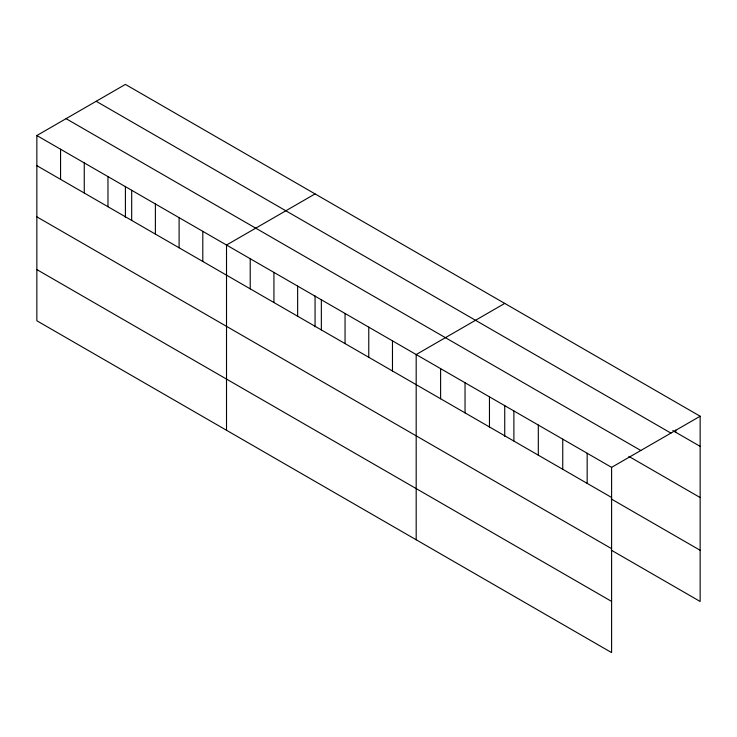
<?xml version="1.0" encoding="UTF-8"?>
<svg xmlns="http://www.w3.org/2000/svg" width="737" height="737" viewBox="0 0 737 737"><rect width="100%" height="100%" fill="white"/><g stroke="black" fill="none" stroke-linecap="round" stroke-linejoin="round"><path stroke-width="1.11" d="M36.85 135.534L611.599 467.359L611.599 652.595L36.85 320.77L36.85 135.534L125.401 84.405L700.15 416.23L700.15 601.466L611.24 550.134M315.067 193.914L226.517 245.034L226.517 430.27M504.734 303.414L416.184 354.543L416.184 539.77M611.599 467.359L700.15 416.23M672.789 430.565L700.15 446.364M96.178 101.282L670.928 433.107M66.072 118.666L640.822 450.491M628.827 456.369L700.15 497.549M36.85 165.659L611.599 497.484M611.24 498.949L700.15 550.281M36.85 216.844L611.599 548.669M36.85 269.585L611.599 601.41M675.728 430.03L675.728 432.26M587.168 453.255L587.168 483.389M562.746 439.16L562.746 469.285M538.314 425.056L538.314 455.18M513.892 410.951L513.892 441.076M504.734 405.359L504.734 436.313M489.46 396.847L489.46 426.972M465.038 382.743L465.038 412.867M440.606 368.638L440.606 398.772M392.471 340.853L392.471 370.978M368.767 327.164L368.767 357.288M345.054 313.474L345.054 343.599M321.35 299.784L321.35 329.918M315.067 295.859L315.067 326.813M297.637 286.103L297.637 316.228M273.934 272.414L273.934 302.538M250.221 258.724L250.221 288.849M202.804 231.354L202.804 261.478M179.1 217.664L179.1 247.789M155.387 203.974L155.387 234.099M131.683 190.284L131.683 220.409M125.401 186.35L125.401 217.304M107.971 176.594L107.971 206.728M84.267 162.914L84.267 193.039M60.554 149.224L60.554 179.349"/></g></svg>
